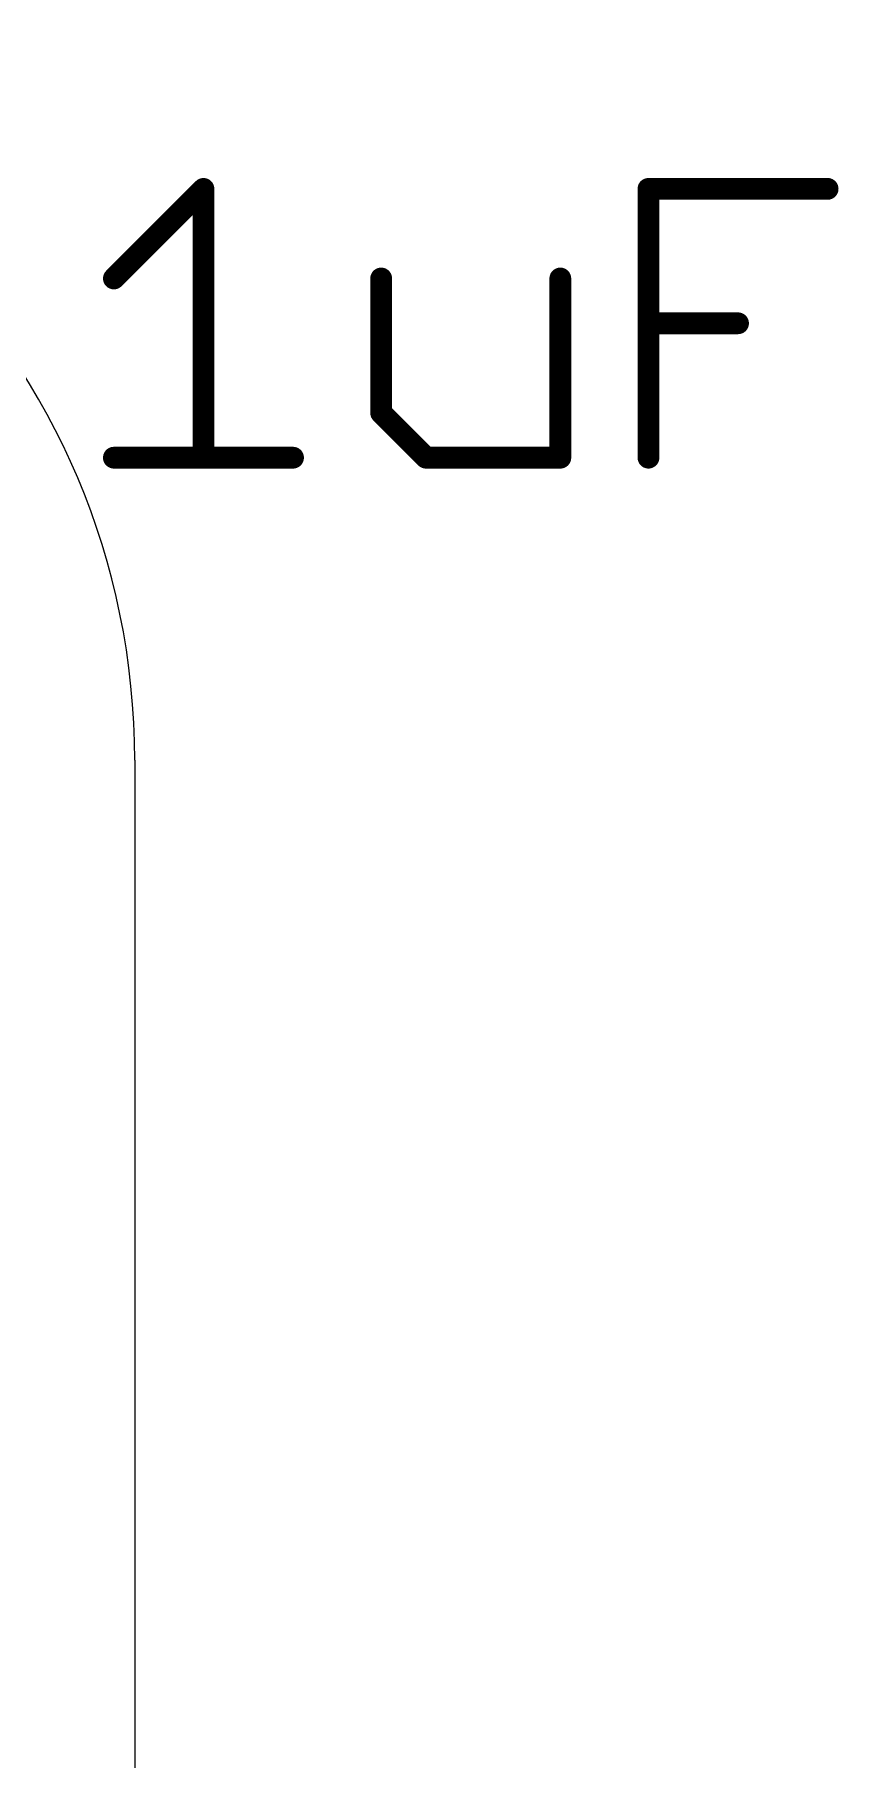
# Model space of a CAD drawing. Extents: x -10.6 to 8.8, y -6.8 to 5.1.
# Drawn here: x 6 to 8.81, y -0.96 to 5.08 of the extents above; entities that cross this region are included whole.
import ezdxf

# ---------------------------------------------------------------- set-up
doc = ezdxf.new("R2010")
doc.units = 0
doc.layers.add('20', color=53, linetype='CONTINUOUS')
doc.layers.add('27', color=253, linetype='CONTINUOUS')

msp = doc.modelspace()

# ---------------------------------------------------------------- linework, layer by layer
at = {"layer": '20'}
msp.add_line((6.35, 2.54), (6.35, -2.54), dxfattribs=at)
msp.add_arc((3.81, 2.54), 2.54, 0, 90, dxfattribs=at)
at = {"layer": '27', "const_width": 0.0762}
for points in [[(6.2771, 4.2262), (6.5906, 4.5397)], [(6.5906, 4.5397), (6.5906, 3.5991)], [(8.1481, 3.5991), (8.1481, 4.5397)], [(8.1481, 4.5397), (8.7752, 4.5397)], [(7.2126, 4.2262), (7.2126, 3.7559)], [(7.8397, 3.5991), (7.8397, 4.2262)], [(8.1481, 4.0694), (8.4617, 4.0694)], [(7.2126, 3.7559), (7.3694, 3.5991)], [(6.2771, 3.5991), (6.9042, 3.5991)], [(7.3694, 3.5991), (7.8397, 3.5991)]]:
    msp.add_lwpolyline(points, dxfattribs=at)
at = {"layer": '27', "const_width": 0.0381}
for points in [[(6.6097, 4.5397, 1), (6.5716, 4.5397)], [(6.6041, 4.5262, 1), (6.5772, 4.5532)], [(8.1672, 4.5397, 1), (8.1291, 4.5397)], [(8.1481, 4.5588, 1), (8.1481, 4.5207)], [(8.7752, 4.5207, 1), (8.7752, 4.5588)], [(6.2636, 4.2396, 1), (6.2906, 4.2127)], [(7.2317, 4.2262, 1), (7.1936, 4.2262)], [(7.8587, 4.2262, 1), (7.8206, 4.2262)], [(8.1481, 4.0884, 1), (8.1481, 4.0503)], [(8.4617, 4.0503, 1), (8.4617, 4.0884)], [(7.2261, 3.7693, 1), (7.1991, 3.7424)], [(7.1936, 3.7559, 1), (7.2317, 3.7559)], [(6.2771, 3.6181, 1), (6.2771, 3.58)], [(6.9042, 3.58, 1), (6.9042, 3.6181)], [(7.3694, 3.6181, 1), (7.3694, 3.58)], [(7.3559, 3.5856, 1), (7.3829, 3.6126)], [(7.8397, 3.58, 1), (7.8397, 3.6181)], [(6.5716, 3.5991, 1), (6.6097, 3.5991)], [(7.8206, 3.5991, 1), (7.8587, 3.5991)], [(8.1291, 3.5991, 1), (8.1672, 3.5991)]]:
    msp.add_lwpolyline(points, format="xyb", dxfattribs=at)

doc.saveas('drawing.dxf')
